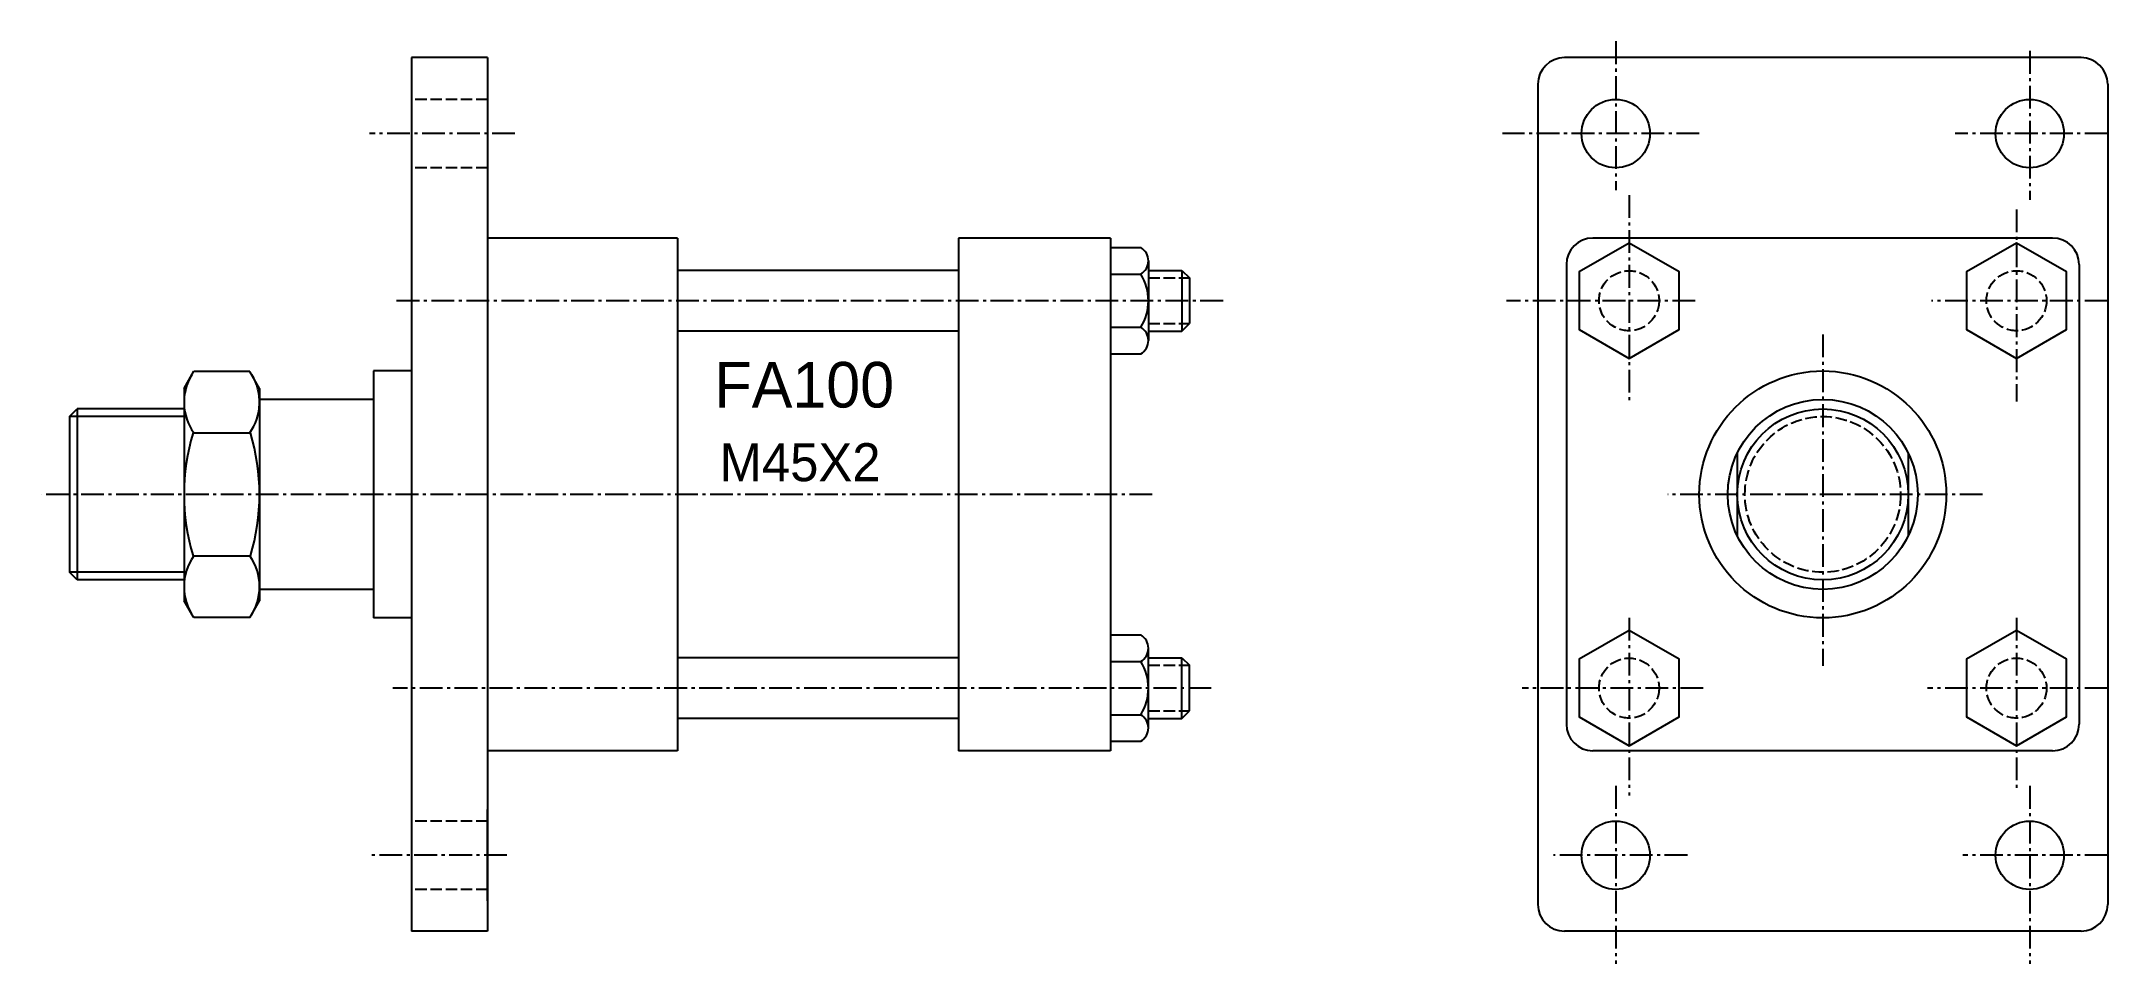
# Model space of a CAD drawing. Extents: x 62 to 606, y 147 to 390.
import ezdxf

# ---------------------------------------------------------------- set-up
doc = ezdxf.new("R2010")
doc.units = 0
doc.header["$MEASUREMENT"] = 0
doc.linetypes.add('DASHED', pattern=[4, 3, -1])
doc.linetypes.add('SCENTER', pattern=[9.2, 6, -1.2, 0.8, -1.2])
for name, color, linetype in [('CON', 2, 'CONTINUOUS'), ('DAS', 3, 'DASHED'), ('SCEN', 1, 'SCENTER'), ('UTI', 7, 'CONTINUOUS')]:
    doc.layers.add(name, color=color, linetype=linetype)

msp = doc.modelspace()

# ---------------------------------------------------------------- linework, layer by layer
at = {"layer": 'CON'}
for p, q in [((159.27, 385.49), (159.27, 155.49)), ((179.27, 385.49), (159.27, 385.49)), ((179.27, 385.49), (179.27, 155.49)), ((598.8, 385.49), (462.8, 385.49)), ((455.8, 378.49), (455.8, 162.49)), ((605.8, 378.49), (605.8, 162.49)), ((229.27, 337.99), (179.27, 337.99)), ((229.27, 337.99), (229.27, 202.99)), ((303.27, 337.99), (303.27, 202.99)), ((343.27, 337.99), (303.27, 337.99)), ((343.27, 337.99), (343.27, 202.99)), ((591.3, 337.99), (470.3, 337.99)), ((343.27, 335.49), (351.27, 335.49)), ((353.27, 331.99), (353.27, 310.99)), ((303.27, 329.49), (229.27, 329.49)), ((343.27, 328.49), (351.27, 328.49)), ((353.27, 329.49), (362.1, 329.49)), ((362.1, 329.49), (362.1, 313.49)), ((362.1, 329.49), (364.1, 327.49)), ((364.1, 327.49), (364.1, 315.49)), ((463.3, 330.99), (463.3, 209.99)), ((598.3, 330.99), (598.3, 209.99)), ((303.27, 313.49), (229.27, 313.49)), ((343.27, 314.49), (351.27, 314.49)), ((353.27, 313.49), (362.1, 313.49)), ((362.1, 313.49), (364.1, 315.49)), ((343.27, 307.49), (351.27, 307.49)), ((99.38, 298.39), (101.99, 302.91)), ((116.69, 302.85), (101.95, 302.85)), ((119.27, 298.39), (116.69, 302.85)), ((149.27, 302.99), (149.27, 237.99)), ((159.27, 302.99), (149.27, 302.99)), ((99.38, 298.39), (99.38, 242.47)), ((119.27, 298.39), (119.27, 242.47)), ((119.27, 295.49), (119.27, 245.49)), ((149.27, 295.49), (119.27, 295.49)), ((69.27, 290.99), (71.27, 292.99)), ((69.27, 290.99), (69.27, 249.99)), ((71.27, 292.99), (71.27, 247.99)), ((99.38, 292.99), (71.27, 292.99)), ((101.77, 286.67), (116.88, 286.67)), ((101.77, 286.67), (116.88, 286.67)), ((508.3, 281.39), (508.3, 259.59)), ((553.3, 281.39), (553.3, 259.59)), ((101.77, 254.31), (116.88, 254.31)), ((71.27, 247.99), (69.27, 249.99)), ((99.38, 247.99), (71.27, 247.99)), ((149.27, 245.49), (119.27, 245.49)), ((101.89, 238.13), (99.38, 242.47)), ((116.76, 238.13), (119.27, 242.47)), ((101.95, 238.13), (116.76, 238.13)), ((159.27, 237.99), (149.27, 237.99)), ((343.27, 233.49), (351.27, 233.49)), ((353.27, 208.99), (353.27, 229.99)), ((303.27, 227.49), (229.27, 227.49)), ((343.27, 226.49), (351.27, 226.49)), ((353.27, 227.49), (362.1, 227.49)), ((362.1, 211.49), (362.1, 227.49)), ((362.1, 227.49), (364.1, 225.49)), ((364.1, 213.49), (364.1, 225.49)), ((343.27, 212.49), (351.27, 212.49)), ((362.1, 211.49), (364.1, 213.49)), ((303.27, 211.49), (229.27, 211.49)), ((353.27, 211.49), (362.1, 211.49)), ((229.27, 202.99), (179.27, 202.99)), ((343.27, 202.99), (303.27, 202.99)), ((343.27, 205.49), (351.27, 205.49)), ((591.3, 202.99), (470.3, 202.99)), ((179.27, 163.49), (179.27, 187.49)), ((179.27, 155.49), (159.27, 155.49)), ((598.8, 155.49), (462.8, 155.49))]:
    msp.add_line(p, q, dxfattribs=at)
for points in [[(479.8, 306.31), (492.95, 313.9), (492.95, 329.08), (479.8, 336.67), (466.65, 329.08), (466.65, 313.9)], [(581.8, 306.31), (594.95, 313.9), (594.95, 329.08), (581.8, 336.67), (568.65, 329.08), (568.65, 313.9)], [(479.8, 204.31), (492.95, 211.9), (492.95, 227.08), (479.8, 234.67), (466.65, 227.08), (466.65, 211.9)], [(581.8, 204.31), (594.95, 211.9), (594.95, 227.08), (581.8, 234.67), (568.65, 227.08), (568.65, 211.9)]]:
    msp.add_lwpolyline(points, close=True, dxfattribs=at)
for centre, radius in [((476.3, 365.49), 9), ((585.3, 365.49), 9), ((530.8, 270.49), 32.5), ((530.8, 270.49), 25), ((530.8, 270.49), 22.5), ((476.3, 175.49), 9), ((585.3, 175.49), 9)]:
    msp.add_circle(centre, radius, dxfattribs=at)
for centre, radius, start, end in [((462.8, 378.49), 7, 90, 180), ((598.8, 378.49), 7, 0, 90), ((470.3, 330.99), 7, 90, 180), ((591.3, 330.99), 7, 0, 90), ((349.2, 331.99), 4.06, 300.5102, 59.4898), ((340.02, 321.49), 13.25, 328.1092, 31.8908), ((349.2, 310.99), 4.06, 300.5102, 59.4898), ((113.39, 294.76), 14.01, 148.8308, 215.2644), ((105.26, 294.76), 14.01, 324.7356, 31.1692), ((155.42, 270.49), 56.04, 163.2213, 196.7787), ((63.22, 270.49), 56.04, 343.2213, 16.7787), ((113.39, 246.22), 14.01, 144.7356, 215.2644), ((105.26, 246.22), 14.01, 324.7356, 35.2644), ((349.2, 229.99), 4.06, 300.5102, 59.4898), ((340.02, 219.49), 13.25, 328.1092, 31.8908), ((349.2, 208.99), 4.06, 300.5102, 59.4898), ((470.3, 209.99), 7, 180, 270), ((591.3, 209.99), 7, 270, 0), ((462.8, 162.49), 7, 180, 270), ((598.8, 162.49), 7, 270, 360)]:
    msp.add_arc(centre, radius, start, end, dxfattribs=at)
at = {"layer": 'DAS'}
for p, q in [((179.27, 374.49), (159.27, 374.49)), ((179.27, 356.49), (159.27, 356.49)), ((353.27, 327.49), (364.1, 327.49)), ((353.27, 315.49), (364.1, 315.49)), ((353.27, 225.49), (364.1, 225.49)), ((353.27, 213.49), (364.1, 213.49)), ((179.27, 184.49), (159.27, 184.49)), ((179.27, 166.49), (159.27, 166.49))]:
    msp.add_line(p, q, dxfattribs=at)
for centre, radius in [((479.8, 321.49), 7.9), ((581.8, 321.49), 7.9), ((530.8, 270.49), 20.5), ((479.8, 219.49), 7.9), ((581.8, 219.49), 7.9)]:
    msp.add_circle(centre, radius, dxfattribs=at)
at = {"layer": 'SCEN'}
for p, q in [((476.3, 389.79), (476.3, 350.58)), ((585.3, 387.26), (585.3, 348.05)), ((186.47, 365.49), (148.21, 365.49)), ((498.27, 365.49), (446.48, 365.49)), ((605.8, 365.49), (565.61, 365.49)), ((479.8, 349.31), (479.8, 294.92)), ((581.8, 345.52), (581.8, 294.92)), ((372.93, 321.49), (154.35, 321.49)), ((497.24, 321.49), (447.51, 321.49)), ((605.8, 321.49), (559.39, 321.49)), ((530.8, 312.63), (530.8, 225.36)), ((354.28, 270.49), (61.82, 270.49)), ((572.86, 270.49), (489.99, 270.49)), ((479.8, 238.01), (479.8, 191.21)), ((581.8, 238.01), (581.8, 192.47)), ((369.82, 219.49), (154.35, 219.49)), ((499.31, 219.49), (451.66, 219.49)), ((605.8, 219.49), (558.36, 219.49)), ((476.3, 193.74), (476.3, 146.93)), ((585.3, 193.74), (585.3, 146.93)), ((184.4, 175.49), (148.21, 175.49)), ((495.17, 175.49), (459.94, 175.49)), ((605.8, 175.49), (567.68, 175.49))]:
    msp.add_line(p, q, dxfattribs=at)
at = {"layer": 'UTI'}
for p, q in [((99.38, 290.99), (69.27, 290.99)), ((99.38, 249.99), (69.27, 249.99))]:
    msp.add_line(p, q, dxfattribs=at)

# ---------------------------------------------------------------- texts
for s, height, p in [('FA100', 12, (239.03, 293.37)), ('M45X2', 10, (240.38, 273.97))]:
    msp.add_text(s, height=height, dxfattribs=at).set_placement(p)

doc.saveas('drawing.dxf')
